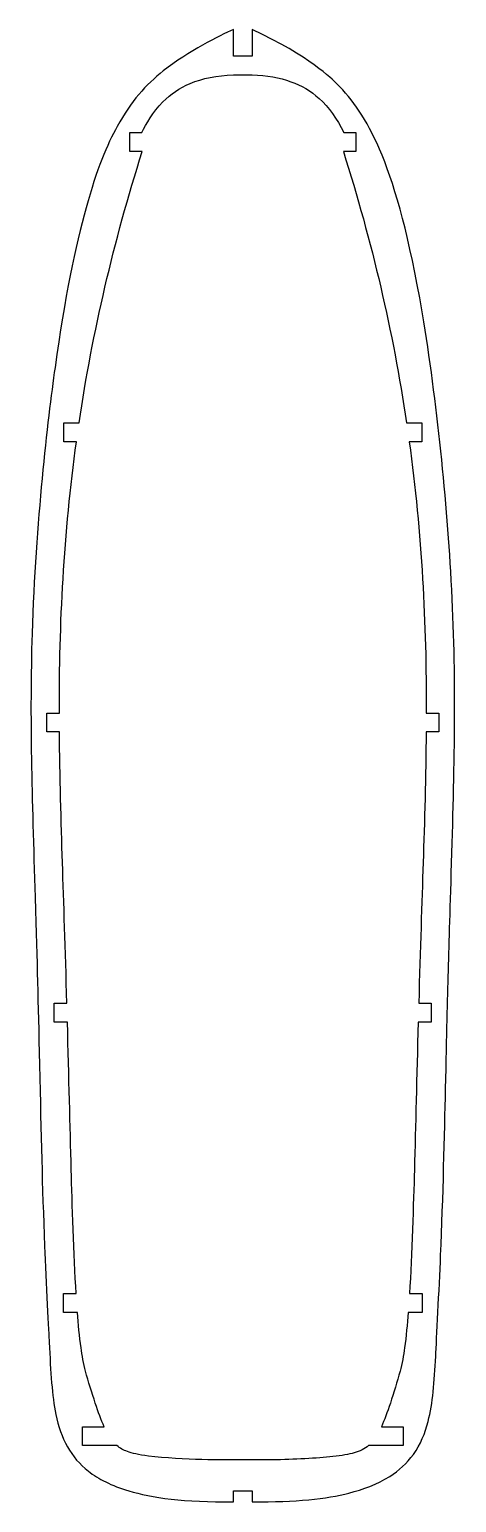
# Model space of a CAD drawing. Header units: millimetres. Extents: x -34 to 34, y -260 to -27.
import ezdxf

# ---------------------------------------------------------------- set-up
doc = ezdxf.new("R2010")
doc.units = ezdxf.units.MM
doc.layers.get('0').update_dxf_attribs({"linetype": 'CONTINUOUS'})

msp = doc.modelspace()

# ---------------------------------------------------------------- linework, layer by layer
for p, q in [((-1.5, -31.07), (-1.5, -26.86)), ((1.5, -26.86), (1.5, -31.07)), ((1.5, -31.07), (-1.5, -31.07)), ((-1.5, -34.07), (1.5, -34.07)), ((-17.94, -46.2), (-17.94, -43.2)), ((-17.94, -43.2), (-16.02, -43.2)), ((16.02, -43.2), (17.94, -43.2)), ((17.94, -43.2), (17.94, -46.2)), ((-15.94, -46.2), (-17.94, -46.2)), ((17.94, -46.2), (15.94, -46.2)), ((-28.39, -92.21), (-28.39, -89.21)), ((-28.39, -89.21), (-25.96, -89.21)), ((25.96, -89.21), (28.39, -89.21)), ((28.39, -89.21), (28.39, -92.21)), ((-26.39, -92.21), (-28.39, -92.21)), ((28.39, -92.21), (26.39, -92.21)), ((-31.09, -138.22), (-31.09, -135.22)), ((-31.09, -135.22), (-29.09, -135.22)), ((29.09, -135.22), (31.09, -135.22)), ((31.09, -135.22), (31.09, -138.22)), ((-29.07, -138.22), (-31.09, -138.22)), ((31.09, -138.22), (29.07, -138.22)), ((-29.89, -184.23), (-29.89, -181.23)), ((-29.89, -181.23), (-27.89, -181.23)), ((27.89, -181.23), (29.89, -181.23)), ((29.89, -181.23), (29.89, -184.23)), ((-27.81, -184.23), (-29.89, -184.23)), ((29.89, -184.23), (27.81, -184.23)), ((-28.43, -230.25), (-28.43, -227.25)), ((-28.43, -227.25), (-26.43, -227.25)), ((26.43, -227.25), (28.43, -227.25)), ((28.43, -227.25), (28.43, -230.25)), ((-26.22, -230.25), (-28.43, -230.25)), ((28.43, -230.25), (26.22, -230.25)), ((-25.42, -251.36), (-25.42, -248.36)), ((-25.42, -248.36), (-21.97, -248.36)), ((21.97, -248.36), (25.42, -248.36)), ((25.42, -248.36), (25.42, -251.36)), ((-19.95, -251.36), (-25.42, -251.36)), ((25.42, -251.36), (19.95, -251.36)), ((1.5, -253.61), (-1.5, -253.61)), ((-1.5, -260.24), (-1.5, -258.51)), ((-1.5, -258.51), (1.5, -258.51)), ((1.5, -258.51), (1.5, -260.24))]:
    msp.add_line(p, q)
for points, knots in [([(-1.5, -26.86), (-3.68, -27.89), (-8.66, -30.3), (-15.37, -35.63), (-17.76, -38.28), (-23.05, -47.94), (-26.68, -58.17), (-30.94, -88.78), (-32.86, -104.94), (-33.83, -136.12), (-33.43, -148.18), (-32.6, -175.71), (-32.48, -180.07), (-31.98, -202.41), (-31.83, -209.95), (-31.2, -225.19), (-30.75, -233.92), (-30.46, -239.82), (-30.27, -243.4), (-29.24, -248.3), (-28.68, -250), (-26.97, -253.05), (-25.86, -254.33), (-22.9, -256.64), (-20.84, -257.7), (-14.46, -259.61), (-9.32, -260.38), (-1.5, -260.24)], [-27.102449, -27.102449, -27.102449, -27.102449, -22.677495, -22.677495, -19.57749, -19.57749, -15.072316, -15.072316, -13.382845, -13.382845, -12.095741, -12.095741, -11.201636, -11.201636, -10.265452, -10.265452, -9.742718, -9.742718, -7.220476, -7.220476, -5.670337, -5.670337, -4.126363, -4.126363, -2.347344, -2.347344, 0, 0, 0, 0]), ([(1.5, -260.24), (8.46, -260.36), (13.28, -259.77), (19.07, -258.31), (21.33, -257.48), (24.76, -255.31), (26.03, -254.16), (28.19, -251.16), (28.9, -249.39), (30.12, -244.64), (30.37, -241.27), (30.73, -234.47), (31.13, -226.58), (31.76, -212.1), (31.99, -201.88), (32.55, -176.82), (32.62, -175.32), (33.63, -141.07), (33.89, -128.48), (32.15, -98.96), (30.43, -82.74), (26.03, -58.2), (23.88, -50.95), (19.64, -41.12), (17.42, -37.95), (14.14, -34.71), (10.61, -31.14), (1.5, -26.86)], [-100.785541, -100.785541, -100.785541, -100.785541, -93.8101, -93.8101, -89.418916, -89.418916, -86.112092, -86.112092, -82.441561, -82.441561, -76.819158, -76.819158, -73.071435, -73.071435, -66.754142, -66.754142, -50.769331, -50.769331, -36.268884, -36.268884, -23.539302, -23.539302, -12.827258, -12.827258, -3.020056, -3.020056, 0, 0, 0, 0]), ([(-16.02, -43.2), (-15.34, -41.83), (-14.26, -39.98), (-11.42, -37.08), (-10.02, -36.12), (-6.39, -34.59), (-4.09, -34.16), (-1.5, -34.07)], [-2.253788, -2.253788, -2.253788, -2.253788, -1.426595, -1.426595, -0.778353, -0.778353, 0, 0, 0, 0]), ([(1.5, -34.07), (3.77, -34.14), (5.82, -34.49), (9.31, -35.74), (10.78, -36.6), (13.63, -39.21), (14.92, -41.01), (16.02, -43.2)], [-2.058011, -2.058011, -2.058011, -2.058011, -1.37311, -1.37311, -0.735231, -0.735231, 0, 0, 0, 0]), ([(-25.96, -89.21), (-24.89, -81.98), (-23.52, -74.83), (-20.17, -60.46), (-18.19, -53.29), (-15.94, -46.2)], [-4.420426, -4.420426, -4.420426, -4.420426, -2.231046, -2.231046, 0, 0, 0, 0]), ([(15.94, -46.2), (18.19, -53.29), (20.17, -60.46), (23.52, -74.83), (24.89, -81.98), (25.96, -89.21)], [-4.429922, -4.429922, -4.429922, -4.429922, -2.194083, -2.194083, 0, 0, 0, 0]), ([(-29.09, -135.22), (-29.1, -128.04), (-28.93, -121.07), (-28.08, -106.66), (-27.39, -99.44), (-26.39, -92.21)], [-4.328217, -4.328217, -4.328217, -4.328217, -2.19043, -2.19043, 0, 0, 0, 0]), ([(26.39, -92.21), (27.39, -99.44), (28.08, -106.66), (28.93, -121.07), (29.1, -128.04), (29.09, -135.22)], [-4.36243, -4.36243, -4.36243, -4.36243, -2.154686, -2.154686, 0, 0, 0, 0]), ([(-27.89, -181.23), (-28.14, -172.52), (-28.39, -165.28), (-28.8, -152.57), (-29.01, -145.12), (-29.07, -138.22)], [-4.137759, -4.137759, -4.137759, -4.137759, -2.070496, -2.070496, 0, 0, 0, 0]), ([(29.07, -138.22), (29.01, -145.12), (28.8, -152.57), (28.39, -165.28), (28.14, -172.52), (27.89, -181.23)], [-5.236682, -5.236682, -5.236682, -5.236682, -2.616296, -2.616296, 0, 0, 0, 0]), ([(-26.43, -227.25), (-26.81, -221.15), (-27.06, -212.79), (-27.39, -200.65), (-27.57, -193.04), (-27.81, -184.23)], [-4.598921, -4.598921, -4.598921, -4.598921, -2.643406, -2.643406, 0, 0, 0, 0]), ([(27.81, -184.23), (27.57, -193.04), (27.39, -200.65), (27.06, -212.79), (26.81, -221.15), (26.43, -227.25)], [-4.310669, -4.310669, -4.310669, -4.310669, -1.832947, -1.832947, 0, 0, 0, 0]), ([(-24.94, -239.56), (-25.26, -238.44), (-25.49, -237), (-25.9, -234.06), (-26.08, -232.05), (-26.22, -230.25)], [-0.8855688, -0.8855688, -0.8855688, -0.8855688, -0.5416049, -0.5416049, 0, 0, 0, 0]), ([(26.22, -230.25), (26.08, -232.05), (25.9, -234.06), (25.49, -237), (25.26, -238.44), (24.94, -239.56)], [-0.9020112, -0.9020112, -0.9020112, -0.9020112, -0.3503503, -0.3503503, 0, 0, 0, 0]), ([(-21.97, -248.36), (-22.45, -247.31), (-22.92, -246.05), (-23.93, -243.01), (-24.48, -241.18), (-24.94, -239.56)], [-0.9482088, -0.9482088, -0.9482088, -0.9482088, -0.5055944, -0.5055944, 0, 0, 0, 0]), ([(24.94, -239.56), (24.48, -241.18), (23.93, -243.01), (22.92, -246.05), (22.45, -247.31), (21.97, -248.36)], [-0.741403, -0.741403, -0.741403, -0.741403, -0.3460796, -0.3460796, 0, 0, 0, 0]), ([(-1.5, -253.61), (-2.22, -253.62), (-9.59, -253.69), (-16.54, -252.8), (-17.56, -252.57), (-18.95, -252.06), (-19.48, -251.76), (-19.95, -251.36)], [-1.136049, -1.136049, -1.136049, -1.136049, -0.402363, -0.402363, -0.186596, -0.186596, 0, 0, 0, 0]), ([(19.95, -251.36), (19.63, -251.63), (19.3, -251.85), (18.52, -252.23), (18.09, -252.38), (16.8, -252.74), (15.7, -252.93), (11.75, -253.37), (8.2, -253.56), (3.61, -253.62), (1.76, -253.61), (1.55, -253.61), (1.54, -253.61), (1.53, -253.61), (1.51, -253.61), (1.5, -253.61)], [-0.5164656, -0.5164656, -0.5164656, -0.5164656, -0.4610596, -0.4610596, -0.4012397, -0.4012397, -0.2799625, -0.2799625, -0.0668979, -0.0668979, -0.0050475, -0.0050475, -0.004038, -0.004038, 0, 0, 0, 0])]:
    msp.add_open_spline(points, degree=3, knots=knots)

doc.saveas('drawing.dxf')
